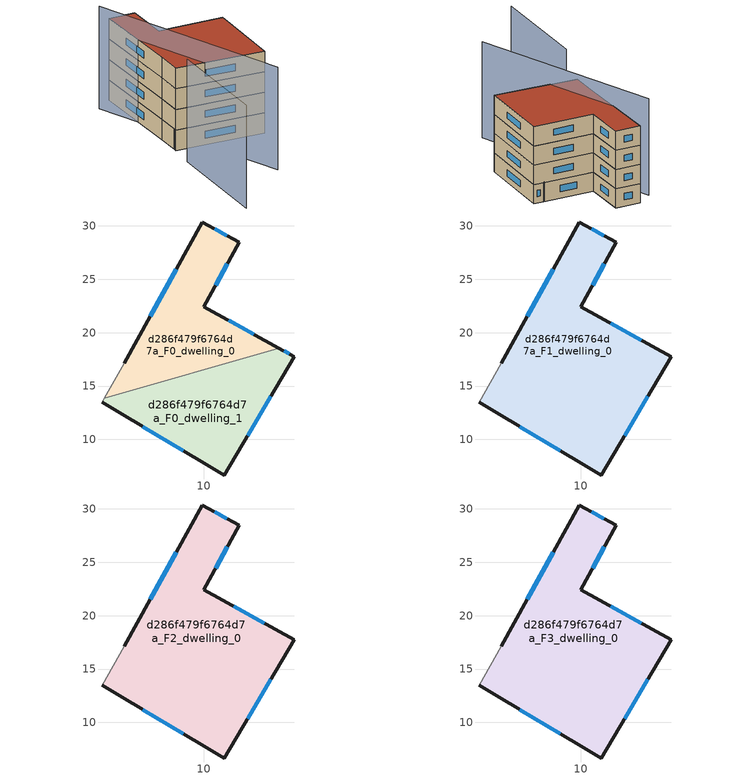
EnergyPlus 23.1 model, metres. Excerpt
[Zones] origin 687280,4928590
d286f479f6764d7a_F0_dwelling_0
 floor ground (EU_floor_Construction): 17.02,18.55 9.98,22.43 13.31,28.46 9.86,30.36 2.55,17.11 0.68,13.85 z0
 wall outside (EU_wall_Construction): 2.55,17.11 9.86,30.36 13.31,28.46 9.98,22.43 17.02,18.55 z0:3
 wall adiabatic (EU_wall_Construction): 0.68,13.85 2.55,17.11 z0:3
 wall to d286f479f6764d7a_F0_dwelling_1 (EU_wall_Construction): 17.02,18.55 0.68,13.85 z0:3
 window (EU_Window_Construction): 4.99,21.53 7.42,25.95 / 11.01,29.73 12.16,29.1 / 12.2,26.45 11.09,24.44 / 12.33,21.14 14.67,19.84 z1:2
d286f479f6764d7a_F0_dwelling_1
 floor ground (EU_floor_Construction): 11.89,6.66 18.48,17.74 17.02,18.55 0.68,13.85 0.46,13.46 z0
 wall outside (EU_wall_Construction): 17.02,18.55 18.48,17.74 11.89,6.66 0.46,13.46 z0:3
 wall adiabatic (EU_wall_Construction): 0.46,13.46 0.68,13.85 z0:3
 window (EU_Window_Construction): 17.5,18.28 17.99,18.01 / 16.28,14.05 14.09,10.36 / 8.08,8.93 4.27,11.2 z1:2
d286f479f6764d7a_F1_dwelling_0
 floor to d286f479f6764d7a_F0_dwelling_0 (EU_floor_Construction): 17.02,18.55 9.98,22.43 13.31,28.46 9.86,30.36 2.55,17.11 0.68,13.85 z3
 floor to d286f479f6764d7a_F0_dwelling_1 (EU_floor_Construction): 11.89,6.66 18.48,17.74 17.02,18.55 0.68,13.85 0.46,13.46 z3
 wall outside (EU_wall_Construction): 2.55,17.11 9.86,30.36 13.31,28.46 9.98,22.43 18.48,17.74 11.89,6.66 0.46,13.46 z3:6
 wall adiabatic (EU_wall_Construction): 0.46,13.46 2.55,17.11 z3:6
 window (EU_Window_Construction): 16.28,14.05 14.09,10.36 / 8.08,8.93 4.27,11.2 / 4.99,21.53 7.42,25.95 / 11.01,29.73 12.16,29.1 / 12.2,26.45 11.09,24.44 / 12.81,20.87 15.65,19.31 z4:5
d286f479f6764d7a_F2_dwelling_0
 floor to d286f479f6764d7a_F1_dwelling_0 (EU_floor_Construction): 11.89,6.66 18.48,17.74 9.98,22.43 13.31,28.46 9.86,30.36 2.55,17.11 0.46,13.46 z6
 wall outside (EU_wall_Construction): 2.55,17.11 9.86,30.36 13.31,28.46 9.98,22.43 18.48,17.74 11.89,6.66 0.46,13.46 z6:9
 wall adiabatic (EU_wall_Construction): 0.46,13.46 2.55,17.11 z6:9
 window (EU_Window_Construction): 16.28,14.05 14.09,10.36 / 8.08,8.93 4.27,11.2 / 4.99,21.53 7.42,25.95 / 11.01,29.73 12.16,29.1 / 12.2,26.45 11.09,24.44 / 12.81,20.87 15.65,19.31 z7:8
d286f479f6764d7a_F3_dwelling_0
 floor to d286f479f6764d7a_F2_dwelling_0 (EU_floor_Construction): 11.89,6.66 18.48,17.74 9.98,22.43 13.31,28.46 9.86,30.36 2.55,17.11 0.46,13.46 z9
 wall outside (EU_wall_Construction): 2.55,17.11 9.86,30.36 13.31,28.46 9.98,22.43 18.48,17.74 11.89,6.66 0.46,13.46 z9:12
 wall adiabatic (EU_wall_Construction): 0.46,13.46 2.55,17.11 z9:12
 window (EU_Window_Construction): 16.28,14.05 14.09,10.36 / 8.08,8.93 4.27,11.2 / 4.99,21.53 7.42,25.95 / 11.01,29.73 12.16,29.1 / 12.2,26.45 11.09,24.44 / 12.81,20.87 15.65,19.31 z10:11
 roof outside (EU_roof_Construction): 13.31,28.46 9.98,22.43 18.48,17.74 11.89,6.66 0.46,13.46 2.55,17.11 9.86,30.36 z12
shading: -10.73,-5.13 -1.89,10.06 / 6.78,29.84 2.42,-1.57 z0:15
[Building]
EU S2 Campaign: North Axis=0; Terrain=City; Solar Distribution=FullExterior
[Site:Location]
Bologna: Latitude=44.5; Longitude=11.25; Time Zone=1; Elevation=37
[SizingPeriod:WeatherFileDays]
AnnualSizingPeriod: Begin Month=1; Begin Day of Month=1; End Month=12; End Day of Month=31; Day of Week for Start Day=Monday; Use Weather File Daylight Saving Period=No; Use Weather File Rain and Snow Indicators=No
[MATERIAL]
EU_InternalMass_Material: Roughness=MediumRough; Thickness=0.1; Conductivity=1; Density=1800; Specific Heat=900; Thermal Absorptance=0.9; Solar Absorptance=0.7; Visible Absorptance=0.7
[MATERIAL:NOMASS] Roughness=MediumRough; Thermal Absorptance=0.9; Solar Absorptance=0.7; Visible Absorptance=0.7
Name | Thermal Resistance
EU_wall_NoMass | 0.937881
EU_roof_NoMass | 0.548572
EU_floor_NoMass | 0.71348
[WINDOWMATERIAL:SIMPLEGLAZINGSYSTEM]
EU_Window_SimpleGlazing: UFactor=4.25633; Solar Heat Gain Coefficient=0.85; Visible Transmittance=0.85
[CONSTRUCTION]
EU_wall_Construction: EU_wall_NoMass
EU_roof_Construction: EU_roof_NoMass
EU_floor_Construction: EU_floor_NoMass
EU_InternalMass_Construction: EU_InternalMass_Material
EU_Window_Construction: EU_Window_SimpleGlazing
[ZONE] Type=1; Multiplier=1; Ceiling Height=autocalculate; Floor Area=autocalculate; Part of Total Floor Area=Yes
Name | Volume
d286f479f6764d7a_F0_dwelling_0 | 296.286
d286f479f6764d7a_F1_dwelling_0 | 592.557
d286f479f6764d7a_F2_dwelling_0; d286f479f6764d7a_F3_dwelling_0 | 592.559
d286f479f6764d7a_F0_dwelling_1 | 296.273
[INTERNALMASS] Construction=EU_InternalMass_Construction
Name | Zone or ZoneList | Surface Area
d286f479f6764d7a_F0_dwelling_0_EU_InternalMass | d286f479f6764d7a_F0_dwelling_0 | 98.7619
d286f479f6764d7a_F0_dwelling_1_EU_InternalMass | d286f479f6764d7a_F0_dwelling_1 | 98.7577
d286f479f6764d7a_F1_dwelling_0_EU_InternalMass | d286f479f6764d7a_F1_dwelling_0 | 197.52
d286f479f6764d7a_F2_dwelling_0_EU_InternalMass | d286f479f6764d7a_F2_dwelling_0 | 197.52
d286f479f6764d7a_F3_dwelling_0_EU_InternalMass | d286f479f6764d7a_F3_dwelling_0 | 197.52
[OTHEREQUIPMENT] Fuel Type=Electricity; Design Level Calculation Method=Watts/Area; Power per Zone Floor Area=1; Fraction Latent=0; Fraction Radiant=0; Fraction Lost=0; Carbon Dioxide Generation Rate=0; EndUse Subcategory=EU_Step8_InternalGains
Name | Zone or ZoneList or Space or SpaceList | Schedule
EU_Step8_InternalGain_d286f479f6764d7a_F0_dwelling_0_f000 | d286f479f6764d7a_F0_dwelling_0 | EU_Step8_GainSchedule_d286f479f6764d7a_F0_dwelling_0_f000
EU_Step8_InternalGain_d286f479f6764d7a_F0_dwelling_1_f000 | d286f479f6764d7a_F0_dwelling_1 | EU_Step8_GainSchedule_d286f479f6764d7a_F0_dwelling_1_f000
EU_Step8_InternalGain_d286f479f6764d7a_F1_dwelling_0_f000 | d286f479f6764d7a_F1_dwelling_0 | EU_Step8_GainSchedule_d286f479f6764d7a_F1_dwelling_0_f000
EU_Step8_InternalGain_d286f479f6764d7a_F2_dwelling_0_f000 | d286f479f6764d7a_F2_dwelling_0 | EU_Step8_GainSchedule_d286f479f6764d7a_F2_dwelling_0_f000
EU_Step8_InternalGain_d286f479f6764d7a_F3_dwelling_0_f000 | d286f479f6764d7a_F3_dwelling_0 | EU_Step8_GainSchedule_d286f479f6764d7a_F3_dwelling_0_f000
[ZONEVENTILATION:DESIGNFLOWRATE] Schedule=EU_AlwaysOn; Design Flow Rate Calculation Method=AirChanges/Hour; Air Changes per Hour=0.687892; Ventilation Type=Natural; Fan Pressure Rise=0; Fan Total Efficiency=1; Constant Term Coefficient=1; Temperature Term Coefficient=0; Velocity Term Coefficient=0; Velocity Squared Term Coefficient=0; Minimum Indoor Temperature=-100; Maximum Indoor Temperature=100; Delta Temperature=-100; Minimum Outdoor Temperature=-100; Maximum Outdoor Temperature=100; Maximum Wind Speed=40
Name | Zone or ZoneList or Space or SpaceList
EU_ConstantAir_d286f479f6764d7a_F0_dwelling_0 | d286f479f6764d7a_F0_dwelling_0
EU_ConstantAir_d286f479f6764d7a_F0_dwelling_1 | d286f479f6764d7a_F0_dwelling_1
EU_ConstantAir_d286f479f6764d7a_F1_dwelling_0 | d286f479f6764d7a_F1_dwelling_0
EU_ConstantAir_d286f479f6764d7a_F2_dwelling_0 | d286f479f6764d7a_F2_dwelling_0
EU_ConstantAir_d286f479f6764d7a_F3_dwelling_0 | d286f479f6764d7a_F3_dwelling_0
[HVACTEMPLATE:THERMOSTAT] Constant Heating Setpoint=20; Constant Cooling Setpoint=50
EU_HeatOnly_d286f479f6764d7a_F0_dwelling_0; EU_HeatOnly_d286f479f6764d7a_F0_dwelling_1; EU_HeatOnly_d286f479f6764d7a_F1_dwelling_0; EU_HeatOnly_d286f479f6764d7a_F2_dwelling_0; EU_HeatOnly_d286f479f6764d7a_F3_dwelling_0
[HVACTEMPLATE:ZONE:IDEALLOADSAIRSYSTEM] System Availability Schedule=EU_AlwaysOn; Maximum Heating Supply Air Temperature=50; Minimum Cooling Supply Air Temperature=13; Maximum Heating Supply Air Humidity Ratio=0.0156; Minimum Cooling Supply Air Humidity Ratio=0.0077; Heating Limit=NoLimit; Cooling Limit=NoLimit; Heating Availability Schedule=EU_AlwaysOn; Cooling Availability Schedule=EU_CoolingOff; Dehumidification Control Type=ConstantSensibleHeatRatio; Cooling Sensible Heat Ratio=0.7; Dehumidification Setpoint=60; Humidification Control Type=None; Humidification Setpoint=30; Outdoor Air Method=None; Outdoor Air Flow Rate per Person=0.00944; Outdoor Air Flow Rate per Zone Floor Area=0; Outdoor Air Flow Rate per Zone=0; Demand Controlled Ventilation Type=None; Outdoor Air Economizer Type=NoEconomizer; Heat Recovery Type=None; Sensible Heat Recovery Effectiveness=0.7; Latent Heat Recovery Effectiveness=0.65
Name | Template Thermostat
d286f479f6764d7a_F0_dwelling_0 | EU_HeatOnly_d286f479f6764d7a_F0_dwelling_0
d286f479f6764d7a_F0_dwelling_1 | EU_HeatOnly_d286f479f6764d7a_F0_dwelling_1
d286f479f6764d7a_F1_dwelling_0 | EU_HeatOnly_d286f479f6764d7a_F1_dwelling_0
d286f479f6764d7a_F2_dwelling_0 | EU_HeatOnly_d286f479f6764d7a_F2_dwelling_0
d286f479f6764d7a_F3_dwelling_0 | EU_HeatOnly_d286f479f6764d7a_F3_dwelling_0
[SIZING:ZONE] Zone Cooling Design Supply Air Temperature Input Method=SupplyAirTemperature; Zone Cooling Design Supply Air Temperature=13; Zone Heating Design Supply Air Temperature Input Method=SupplyAirTemperature; Zone Heating Design Supply Air Temperature=50; Zone Cooling Design Supply Air Humidity Ratio=0.008; Zone Heating Design Supply Air Humidity Ratio=0.008; Cooling Design Air Flow Method=DesignDay; Cooling Design Air Flow Rate=0; Cooling Minimum Air Flow per Zone Floor Area=0.000762; Cooling Minimum Air Flow=0; Cooling Minimum Air Flow Fraction=0.2; Heating Design Air Flow Method=DesignDay; Heating Design Air Flow Rate=0; Heating Maximum Air Flow per Zone Floor Area=0.002032; Heating Maximum Air Flow=0.141576; Heating Maximum Air Flow Fraction=0.3; Account for Dedicated Outdoor Air System=No; Dedicated Outdoor Air System Control Strategy=NeutralSupplyAir; Dedicated Outdoor Air Low Setpoint Temperature for Design=autosize; Dedicated Outdoor Air High Setpoint Temperature for Design=autosize; Zone Load Sizing Method=Sensible Load Only No Latent Load; Zone Latent Cooling Design Supply Air Humidity Ratio Input Method=HumidityRatioDifference; Zone Cooling Design Supply Air Humidity Ratio Difference=0.005; Zone Latent Heating Design Supply Air Humidity Ratio Input Method=HumidityRatioDifference; Zone Humidification Design Supply Air Humidity Ratio Difference=0.005
d286f479f6764d7a_F0_dwelling_0; d286f479f6764d7a_F0_dwelling_1; d286f479f6764d7a_F1_dwelling_0; d286f479f6764d7a_F2_dwelling_0; d286f479f6764d7a_F3_dwelling_0
[SCHEDULE:CONSTANT]
Name | Hourly Value
EU_AlwaysOn | 1
EU_CoolingOff | 0
[SCHEDULE:FILE] Column Number=1; Rows to Skip at Top=0; Number of Hours of Data=8760; Column Separator=Comma; Interpolate to Timestep=No; Minutes per Item=60; Adjust Schedule for Daylight Savings=Yes
Name | File
EU_Step8_GainSchedule_d286f479f6764d7a_F0_dwelling_0_f000 | ../../schedules/d286f479f6764d7a/d286f479f6764d7a_F0_dwelling_0_f000_gain.csv
EU_Step8_GainSchedule_d286f479f6764d7a_F0_dwelling_1_f000 | ../../schedules/d286f479f6764d7a/d286f479f6764d7a_F0_dwelling_1_f000_gain.csv
EU_Step8_GainSchedule_d286f479f6764d7a_F1_dwelling_0_f000 | ../../schedules/d286f479f6764d7a/d286f479f6764d7a_F1_dwelling_0_f000_gain.csv
EU_Step8_GainSchedule_d286f479f6764d7a_F2_dwelling_0_f000 | ../../schedules/d286f479f6764d7a/d286f479f6764d7a_F2_dwelling_0_f000_gain.csv
EU_Step8_GainSchedule_d286f479f6764d7a_F3_dwelling_0_f000 | ../../schedules/d286f479f6764d7a/d286f479f6764d7a_F3_dwelling_0_f000_gain.csv
